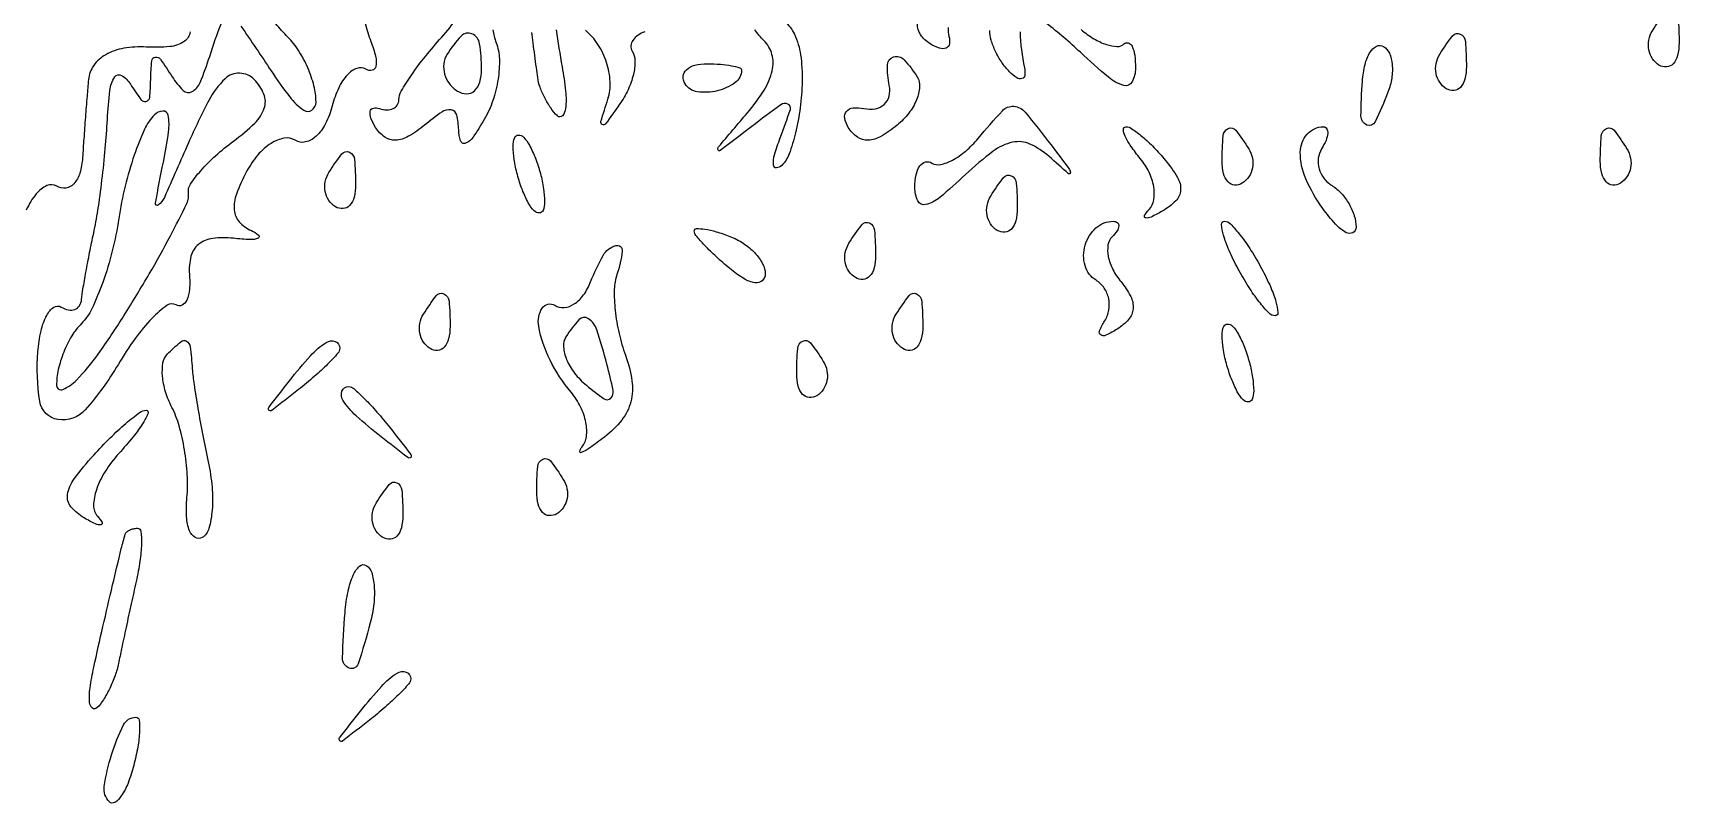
# Model space of a CAD drawing. Extents: x 153 to 7594, y 148 to 3762.
# Drawn here: x 4656 to 4725.7, y 2459.4 to 2492 of the extents above; entities that cross this region are included whole.
import ezdxf

# ---------------------------------------------------------------- set-up
doc = ezdxf.new("R2010")
doc.units = 0

msp = doc.modelspace()

# ---------------------------------------------------------------- linework, layer by layer
for points in [[(4725.666667, 2491.543989, -0.059057), (4725.605052, 2491.024148, -0.126631), (4725.417083, 2490.669932, -0.191218), (4725.139071, 2490.534562, -0.158515), (4724.817021, 2490.613087, -0.108766), (4724.536973, 2490.88478, -0.099739), (4724.385962, 2491.257398, -0.095385), (4724.387618, 2491.673795, -0.090093), (4724.542705, 2492.069098, -0.02679), (4725.086603, 2492.852054, -0.350126), (4725.40792, 2492.929499, -0.269722), (4725.623697, 2492.618676, -0.019984)], [(4673.542705, 2491.069098, 0.108373), (4673.401101, 2490.665803, 0.099685), (4673.434921, 2490.22714, 0.095498), (4673.639411, 2489.820631, 0.090427), (4673.983688, 2489.510081, 0.136093), (4674.36964, 2489.397824, 0.190788), (4674.701458, 2489.524436, 0.140899), (4674.925389, 2489.890269, 0.067432), (4675, 2490.440983, 0.039415), (4674.914842, 2491.519563, 0.25701), (4674.592818, 2491.933879, 0.315493), (4674.13314, 2491.838655, 0.050477)], [(4713.349337, 2489.467975, -0.01992), (4712.807591, 2488.208603, -0.402215), (4712.451701, 2488.07469, -0.30258), (4712.207033, 2488.449592, -0.01644), (4712.269735, 2489.930722, -0.039075), (4712.379055, 2490.638259, -0.079088), (4712.592392, 2491.158362, -0.140997), (4712.868239, 2491.412037, -0.259868), (4713.163912, 2491.398697, -0.156206), (4713.408436, 2491.11266, -0.075558), (4713.527236, 2490.640664, -0.063531), (4713.509264, 2490.063819, -0.05214)], [(4716.666667, 2490.543989, -0.059057), (4716.605052, 2490.024148, -0.126631), (4716.417083, 2489.669932, -0.191218), (4716.139071, 2489.534562, -0.158515), (4715.817021, 2489.613087, -0.108766), (4715.536973, 2489.88478, -0.099739), (4715.385962, 2490.257398, -0.095385), (4715.387618, 2490.673795, -0.090093), (4715.542705, 2491.069098, -0.02679), (4716.086603, 2491.852054, -0.350126), (4716.40792, 2491.929499, -0.269722), (4716.623697, 2491.618676, -0.019984)], [(4693.429973, 2490.113307, -0.157815), (4693.534458, 2489.687312, -0.080573), (4693.405763, 2489.145782, -0.06707), (4693.072804, 2488.574976, -0.054071), (4692.578017, 2488.064749, -0.041956), (4691.899039, 2487.591348, -0.121116), (4691.352364, 2487.431816, -0.166414), (4690.900633, 2487.565106, -0.100459), (4690.514698, 2487.976218, -0.090016), (4690.36205, 2488.365128, -0.225165), (4690.435224, 2488.653545, -0.200483), (4690.716997, 2488.801555, -0.073263), (4691.17567, 2488.774777, 0.093083), (4691.661871, 2488.765562, 0.143575), (4692.037541, 2488.947903, 0.151664), (4692.242209, 2489.295078, 0.107674), (4692.25, 2489.75, -0.054685), (4692.173457, 2490.616235, -0.323358), (4692.432109, 2490.958871, -0.287532), (4692.875495, 2490.840316, -0.049036)], [(4662.597428, 2487.316516, -0.001734), (4661.580278, 2485.013131, -0.124732), (4661.325058, 2484.689319, -0.686842), (4661.200231, 2484.765602, -0.004535), (4661.534706, 2486.5, 0.014881), (4661.755703, 2487.788821, 0.082292), (4661.738768, 2488.48988, 0.379172), (4661.512693, 2488.664463, 0.183038), (4661.153454, 2488.5, 0.089021), (4660.738332, 2487.895586, 0.023412), (4660.303893, 2486.799741, 0.023009), (4659.919237, 2485.484915, 0.021783), (4659.648833, 2484.116141, -0.023468), (4659.372657, 2482.742512, -0.024097), (4658.97084, 2481.413112, -0.024724), (4658.511529, 2480.29935, -0.086417), (4658.066141, 2479.666141, 0.061485), (4657.659226, 2479.144623, 0.03978), (4657.31876, 2478.457866, 0.039635), (4657.089779, 2477.721555, 0.0587), (4657.019, 2477.05, 0.534314), (4657.283705, 2476.877669, 0.100071), (4657.862919, 2477.277187, 0.036878), (4658.776258, 2478.375346, 0.014776), (4659.865233, 2480, 0.00801), (4660.9414, 2481.775412, 0.011466), (4661.833697, 2483.385792, 0.007499), (4662.52287, 2484.7491, 0.148156), (4662.596233, 2485.206953, -0.18317), (4662.680285, 2485.570792, -0.031985), (4663.115768, 2486.139733, -0.031044), (4663.741203, 2486.772818, -0.023434), (4664.5, 2487.389632, 0.033381), (4665.40327, 2488.154199, 0.11936), (4665.804906, 2488.789105, 0.179503), (4665.787802, 2489.38322, 0.098744), (4665.383484, 2489.999195, 0.192241), (4664.763486, 2490.271063, 0.202683), (4664.144111, 2490.033286, 0.081107), (4663.461005, 2489.120462, 0.017055)], [(4686, 2490.39235, -0.242453), (4685.73067, 2489.869573, -0.095999), (4684.973487, 2489.524204, -0.093664), (4684.127513, 2489.482091, -0.223667), (4683.613087, 2489.817021, -0.158515), (4683.534562, 2490.139071, -0.191218), (4683.669932, 2490.417083, -0.126631), (4684.024148, 2490.605052, -0.059057), (4684.543989, 2490.666667, -0.017729), (4685.102116, 2490.64687, -0.028836), (4685.572297, 2490.586086, -0.02859), (4685.921037, 2490.499492, -0.328686)], [(4699.079327, 2487.25, -0.001539), (4699.869772, 2486.198689, -0.197481), (4699.909624, 2486.043695, -0.596141), (4699.833668, 2486.015333, -0.002534), (4699.008772, 2486.743, 0.075978), (4698.200967, 2487.267941, 0.160982), (4697.467245, 2487.345541, 0.109753), (4696.641832, 2486.964503, 0.025774), (4695.473667, 2485.975261, -0.014221), (4694.38315, 2485.007655, -0.113355), (4693.787502, 2484.703914, -0.360168), (4693.460771, 2484.85997, -0.108876), (4693.333333, 2485.438273, -0.048186), (4693.384861, 2485.971713, -0.104899), (4693.544841, 2486.34839, -0.181981), (4693.781086, 2486.510052, -0.201061), (4694.05336, 2486.467022, 0.194157), (4694.418765, 2486.404285, 0.069313), (4694.924881, 2486.590131, 0.055948), (4695.483175, 2486.973803, 0.041072), (4696.009138, 2487.51101, -0.014414), (4697.039793, 2488.682455, -0.230252), (4697.519372, 2488.867256, -0.201355), (4697.997448, 2488.617021, -0.010856)], [(4703.926114, 2486.589028, -0.03892), (4704.445068, 2485.854248, -0.150137), (4704.57584, 2485.31771, -0.184594), (4704.372512, 2484.867315, -0.06466), (4703.798558, 2484.428702, -0.016746), (4703.32953, 2484.17859, -0.145908), (4703.099215, 2484.139852, -0.539115), (4703.050748, 2484.237981, -0.051532), (4703.241324, 2484.497665, 0.144798), (4703.440463, 2484.911524, 0.083091), (4703.437715, 2485.469816, 0.070874), (4703.239506, 2486.083858, 0.059816), (4702.868879, 2486.657991, -0.020857), (4702.476182, 2487.173471, -0.04512), (4702.229155, 2487.605785, -0.087861), (4702.155018, 2487.891735, -0.437369), (4702.255111, 2488, -0.152428), (4702.517621, 2487.918068, -0.024047), (4702.952218, 2487.585527, -0.024812), (4703.441126, 2487.129294, -0.019407)], [(4707.457295, 2487.069098, -0.090093), (4707.612382, 2486.673795, -0.095385), (4707.614038, 2486.257398, -0.099739), (4707.463027, 2485.88478, -0.108766), (4707.182979, 2485.613087, -0.158515), (4706.860929, 2485.534562, -0.191218), (4706.582917, 2485.669932, -0.126631), (4706.394948, 2486.024148, -0.059057), (4706.333333, 2486.543989, -0.019984), (4706.376303, 2487.618676, -0.269722), (4706.59208, 2487.929499, -0.350126), (4706.913397, 2487.852054, -0.02679)], [(4710.542705, 2487.069098, 0.108373), (4710.401101, 2486.665803, 0.099685), (4710.434921, 2486.22714, 0.095498), (4710.639411, 2485.820631, 0.090427), (4710.983688, 2485.510081, -0.070784), (4711.372497, 2485.185962, -0.052784), (4711.701458, 2484.733917, -0.053342), (4711.924953, 2484.229436, -0.077769), (4712, 2483.749853, -0.27277), (4711.862183, 2483.516024, -0.260737), (4711.585423, 2483.517266, -0.080399), (4711.132645, 2483.879724, -0.025984), (4710.588676, 2484.547842, -0.055208), (4709.871141, 2485.797943, -0.105203), (4709.640655, 2486.9284, -0.179428), (4709.929487, 2487.687489, -0.216316), (4710.618034, 2488, -0.265568), (4710.757652, 2487.920217, -0.154521), (4710.802156, 2487.726548, -0.080849), (4710.728036, 2487.426387, -0.037551)], [(4723.457295, 2487.069098, -0.090093), (4723.612382, 2486.673795, -0.095385), (4723.614038, 2486.257398, -0.099739), (4723.463027, 2485.88478, -0.108766), (4723.182979, 2485.613087, -0.158515), (4722.860929, 2485.534562, -0.191218), (4722.582917, 2485.669932, -0.126631), (4722.394948, 2486.024148, -0.059057), (4722.333333, 2486.543989, -0.019984), (4722.376303, 2487.618676, -0.269722), (4722.59208, 2487.929499, -0.350126), (4722.913397, 2487.852054, -0.02679)], [(4677.620576, 2485.379424, -0.030876), (4677.667852, 2484.817916, -0.10434), (4677.600263, 2484.458071, -0.301311), (4677.440501, 2484.350664, -0.20062), (4677.229354, 2484.437313, -0.075634), (4676.97484, 2484.783166, -0.028056), (4676.723699, 2485.334634, -0.027034), (4676.512899, 2485.976788, -0.02936), (4676.379424, 2486.620576, -0.030876), (4676.332148, 2487.182084, -0.10434), (4676.399737, 2487.541929, -0.301311), (4676.559499, 2487.649336, -0.20062), (4676.770646, 2487.562687, -0.075634), (4677.02516, 2487.216834, -0.028056), (4677.276301, 2486.665366, -0.027034), (4677.487101, 2486.023212, -0.02936)], [(4669.666667, 2485.543989, -0.059057), (4669.605052, 2485.024148, -0.126631), (4669.417083, 2484.669932, -0.191218), (4669.139071, 2484.534562, -0.158515), (4668.817021, 2484.613087, -0.108766), (4668.536973, 2484.88478, -0.099739), (4668.385962, 2485.257398, -0.095385), (4668.387618, 2485.673795, -0.090093), (4668.542705, 2486.069098, -0.02679), (4669.086603, 2486.852054, -0.350126), (4669.40792, 2486.929499, -0.269722), (4669.623697, 2486.618676, -0.019984)], [(4697.666667, 2484.543989, -0.059057), (4697.605052, 2484.024148, -0.126631), (4697.417083, 2483.669932, -0.191218), (4697.139071, 2483.534562, -0.158515), (4696.817021, 2483.613087, -0.108766), (4696.536973, 2483.88478, -0.099739), (4696.385962, 2484.257398, -0.095385), (4696.387618, 2484.673795, -0.090093), (4696.542705, 2485.069098, -0.02679), (4697.086603, 2485.852054, -0.350126), (4697.40792, 2485.929499, -0.269722), (4697.623697, 2485.618676, -0.019984)], [(4691.666667, 2482.543989, -0.059057), (4691.605052, 2482.024148, -0.126631), (4691.417083, 2481.669932, -0.191218), (4691.139071, 2481.534562, -0.158515), (4690.817021, 2481.613087, -0.108766), (4690.536973, 2481.88478, -0.099739), (4690.385962, 2482.257398, -0.095385), (4690.387618, 2482.673795, -0.090093), (4690.542705, 2483.069098, -0.02679), (4691.086603, 2483.852054, -0.350126), (4691.40792, 2483.929499, -0.269722), (4691.623697, 2483.618676, -0.019984)], [(4701.675343, 2483.342009, 0.162415), (4701.502496, 2482.996085, 0.084854), (4701.516102, 2482.50924, 0.069559), (4701.708308, 2481.959132, 0.054477), (4702.057234, 2481.431037, -0.054602), (4702.463017, 2480.816556, -0.139924), (4702.566107, 2480.298665, -0.158771), (4702.37684, 2479.846559, -0.07661), (4701.89405, 2479.434519, -0.025996), (4701.417043, 2479.172941, -0.260828), (4701.198393, 2479.186224, -0.366819), (4701.145173, 2479.360313, -0.03679), (4701.361803, 2479.776393, 0.09406), (4701.539228, 2480.239311, 0.096635), (4701.532237, 2480.730434, 0.099026), (4701.342684, 2481.173431, 0.10425), (4701, 2481.5, -0.187581), (4700.531834, 2482.120505, -0.140419), (4700.534856, 2482.9848, -0.139661), (4700.995621, 2483.719673, -0.18539), (4701.725684, 2484, -0.159357), (4701.898657, 2483.943435, -0.259352), (4701.961551, 2483.806715, -0.133007), (4701.886493, 2483.59508, -0.04506)], [(4708, 2482, -0.018363), (4708.375169, 2481.232522, -0.03505), (4708.609072, 2480.5875, -0.048507), (4708.692263, 2480.132581, -0.439016), (4708.570368, 2480, -0.205392), (4708.316932, 2480.108693, -0.023718), (4707.902822, 2480.5875, -0.025446), (4707.446431, 2481.233921, -0.018122), (4707, 2482, -0.018363), (4706.624831, 2482.767478, -0.03505), (4706.390928, 2483.4125, -0.048507), (4706.307737, 2483.867419, -0.439016), (4706.429632, 2484, -0.205392), (4706.683068, 2483.891307, -0.023718), (4707.097178, 2483.4125, -0.025446), (4707.553569, 2482.766079, -0.018122)], [(4687, 2481.770566, -0.214681), (4686.871103, 2481.484197, -0.22275), (4686.574222, 2481.396714, -0.100348), (4686.096566, 2481.57205, -0.035237), (4685.5, 2482, -0.012711), (4684.925401, 2482.50208, -0.017822), (4684.440625, 2482.980891, -0.014236), (4684.071145, 2483.395857, -0.176553), (4684, 2483.59106, -0.407084), (4684.095087, 2483.688496, -0.044074), (4684.440625, 2483.666459, -0.034664), (4684.924595, 2483.557685, -0.019009), (4685.5, 2483.361626, -0.054778), (4686.073663, 2483.065988, -0.05745), (4686.559375, 2482.656816, -0.064053), (4686.88993, 2482.201557, -0.125677)], [(4680.726914, 2481.75, 0.080134), (4680.613204, 2481.11922, 0.030995), (4680.651991, 2480.229004, 0.029713), (4680.814757, 2479.251022, 0.03236), (4681.089379, 2478.327461, -0.052503), (4681.363319, 2477.249293, -0.099363), (4681.314967, 2476.357606, -0.104495), (4680.930886, 2475.583325, -0.062603), (4680.195798, 2474.860429, -0.009531), (4679.580716, 2474.409197, -0.049991), (4679.215905, 2474.203231, -0.614349), (4679.15013, 2474.257268, -0.121624), (4679.241324, 2474.440958, 0.146325), (4679.43489, 2474.88355, 0.079168), (4679.413121, 2475.482793, 0.067544), (4679.187924, 2476.141969, 0.057222), (4678.785155, 2476.758873, -0.057249), (4677.898547, 2478.117003, -0.069781), (4677.414722, 2479.554609, -0.190542), (4677.562886, 2480.319799, -0.410043), (4678.094848, 2480.441381, 0.163837), (4678.492111, 2480.348873, 0.121582), (4678.920316, 2480.499372, 0.09367), (4679.316314, 2480.880869, 0.062794), (4679.614052, 2481.436618, -0.038467), (4680.145257, 2482.555363, -0.196498), (4680.676971, 2482.970201, -0.532506), (4680.95271, 2482.735995, -0.05664)], [(4673.666667, 2479.543989, -0.059057), (4673.605052, 2479.024148, -0.126631), (4673.417083, 2478.669932, -0.191218), (4673.139071, 2478.534562, -0.158515), (4672.817021, 2478.613087, -0.108766), (4672.536973, 2478.88478, -0.099739), (4672.385962, 2479.257398, -0.095385), (4672.387618, 2479.673795, -0.090093), (4672.542705, 2480.069098, -0.02679), (4673.086603, 2480.852054, -0.350126), (4673.40792, 2480.929499, -0.269722), (4673.623697, 2480.618676, -0.019984)], [(4693.666667, 2479.543989, -0.059057), (4693.605052, 2479.024148, -0.126631), (4693.417083, 2478.669932, -0.191218), (4693.139071, 2478.534562, -0.158515), (4692.817021, 2478.613087, -0.108766), (4692.536973, 2478.88478, -0.099739), (4692.385962, 2479.257398, -0.095385), (4692.387618, 2479.673795, -0.090093), (4692.542705, 2480.069098, -0.02679), (4693.086603, 2480.852054, -0.350126), (4693.40792, 2480.929499, -0.269722), (4693.623697, 2480.618676, -0.019984)], [(4678.570027, 2479.113307, 0.158778), (4678.466242, 2478.686706, 0.080334), (4678.597278, 2478.143258, 0.06677), (4678.933566, 2477.569661, 0.053666), (4679.432336, 2477.056156, 0.020832), (4680.182735, 2476.484437, 0.365866), (4680.465478, 2476.510543, 0.250132), (4680.562492, 2476.839186, 0.013155), (4680.304694, 2477.942849, 0.014693), (4679.876895, 2479.402167, 0.167202), (4679.52057, 2479.874917, 0.367379), (4679.120745, 2479.830527, 0.05067)], [(4707.620576, 2477.379424, -0.030876), (4707.667852, 2476.817916, -0.10434), (4707.600263, 2476.458071, -0.301311), (4707.440501, 2476.350664, -0.20062), (4707.229354, 2476.437313, -0.075634), (4706.97484, 2476.783166, -0.028056), (4706.723699, 2477.334634, -0.027034), (4706.512899, 2477.976788, -0.02936), (4706.379424, 2478.620576, -0.030876), (4706.332148, 2479.182084, -0.10434), (4706.399737, 2479.541929, -0.301311), (4706.559499, 2479.649336, -0.20062), (4706.770646, 2479.562687, -0.075634), (4707.02516, 2479.216834, -0.028056), (4707.276301, 2478.665366, -0.027034), (4707.487101, 2478.023212, -0.02936)], [(4662.758927, 2477.75, 0.018723), (4662.832161, 2477.093638, 0.005297), (4662.995156, 2476.078157, 0.00533), (4663.203842, 2474.933992, 0.00561), (4663.433556, 2473.813938, -0.031599), (4663.595074, 2472.747631, -0.041675), (4663.598861, 2471.764875, -0.047377), (4663.462421, 2470.989263, -0.189317), (4663.178499, 2470.610318, -0.28185), (4662.879767, 2470.609085, -0.166537), (4662.643583, 2470.892106, -0.07904), (4662.518399, 2471.486325, -0.034256), (4662.533471, 2472.29638, 0.036694), (4662.546685, 2473.258532, 0.026281), (4662.4262, 2474.328126, 0.026695), (4662.201906, 2475.340166, 0.050359), (4661.898119, 2476.118517, -0.043784), (4661.628079, 2476.784469, -0.052726), (4661.499017, 2477.447093, -0.061366), (4661.519056, 2478.010237, -0.158111), (4661.70185, 2478.368517, -0.018776), (4662.273627, 2478.898891, -0.320248), (4662.515025, 2478.920785, -0.234471), (4662.66773, 2478.688097, -0.011618)], [(4669, 2478.622445, -0.184603), (4668.91885, 2478.410139, -0.013803), (4668.485937, 2477.952641, -0.017649), (4667.920402, 2477.425681, -0.012436), (4667.25, 2476.872445, -0.001576), (4666.120493, 2475.99236, -0.377591), (4666, 2476, -0.377591), (4665.99236, 2476.120493, -0.001576), (4666.872445, 2477.25, -0.017685), (4667.76332, 2478.306759, -0.065617), (4668.426111, 2478.869516, -0.241985), (4668.806605, 2478.90695, -0.307699)], [(4689.457295, 2478.069098, -0.090093), (4689.612382, 2477.673795, -0.095385), (4689.614038, 2477.257398, -0.099739), (4689.463027, 2476.88478, -0.108766), (4689.182979, 2476.613087, -0.158515), (4688.860929, 2476.534562, -0.191218), (4688.582917, 2476.669932, -0.126631), (4688.394948, 2477.024148, -0.059057), (4688.333333, 2477.543989, -0.019984), (4688.376303, 2478.618676, -0.269722), (4688.59208, 2478.929499, -0.350126), (4688.913397, 2478.852054, -0.02679)], [(4671.127555, 2475.25, -0.001576), (4672.00764, 2474.120493, -0.377591), (4672, 2474, -0.377591), (4671.879507, 2473.99236, -0.001576), (4670.75, 2474.872445, -0.017685), (4669.693241, 2475.76332, -0.065617), (4669.130484, 2476.426111, -0.241985), (4669.09305, 2476.806605, -0.307699), (4669.377555, 2477, -0.184603), (4669.589861, 2476.91885, -0.013803), (4670.047359, 2476.485938, -0.017649), (4670.574319, 2475.920402, -0.012436)], [(4659.652806, 2474.168848, 0.042912), (4659.073862, 2473.406956, 0.059099), (4658.703383, 2472.632028, 0.074312), (4658.58147, 2471.960339, 0.194381), (4658.747818, 2471.508523, -0.051161), (4658.941599, 2471.245254, -0.539868), (4658.892723, 2471.146052, -0.146031), (4658.659904, 2471.185312, -0.016678), (4658.184857, 2471.438952, -0.089262), (4657.623146, 2471.913829, -0.213664), (4657.480805, 2472.428296, -0.123323), (4657.756597, 2473.087063, -0.023424), (4658.589845, 2474.099277, -0.013428), (4659.285153, 2474.827301, -0.018373), (4659.951562, 2475.441663, -0.015321), (4660.528342, 2475.905611, -0.163115), (4660.809975, 2476, -0.534792), (4660.891786, 2475.877445, -0.042525), (4660.676307, 2475.462099, -0.028869), (4660.253863, 2474.871982, -0.014138)], [(4678.457295, 2473.069098, -0.090093), (4678.612382, 2472.673795, -0.095385), (4678.614038, 2472.257398, -0.099739), (4678.463027, 2471.88478, -0.108766), (4678.182979, 2471.613087, -0.158515), (4677.860929, 2471.534562, -0.191218), (4677.582917, 2471.669932, -0.126631), (4677.394948, 2472.024148, -0.059057), (4677.333333, 2472.543989, -0.019984), (4677.376303, 2473.618676, -0.269722), (4677.59208, 2473.929499, -0.350126), (4677.913397, 2473.852054, -0.02679)], [(4671.666667, 2471.543989, -0.059057), (4671.605052, 2471.024148, -0.126631), (4671.417083, 2470.669932, -0.191218), (4671.139071, 2470.534562, -0.158515), (4670.817021, 2470.613087, -0.108766), (4670.536973, 2470.88478, -0.099739), (4670.385962, 2471.257398, -0.095385), (4670.387618, 2471.673795, -0.090093), (4670.542705, 2472.069098, -0.02679), (4671.086603, 2472.852054, -0.350126), (4671.40792, 2472.929499, -0.269722), (4671.623697, 2472.618676, -0.019984)], [(4660.384123, 2468.75, 0.000955), (4660.174262, 2467.799037, 0.000831), (4659.95802, 2466.802252, 0.000836), (4659.765387, 2465.899786, 0.002469), (4659.637151, 2465.278944, -0.03562), (4659.494315, 2464.762755, -0.027158), (4659.26834, 2464.22145, -0.027778), (4658.99937, 2463.735265, -0.056194), (4658.726971, 2463.393638, -0.393744), (4658.533068, 2463.38681, -0.19654), (4658.412679, 2463.625194, -0.055132), (4658.431533, 2464.240534, -0.019178), (4658.58982, 2465.114693, -0.001898), (4658.979617, 2466.847407, -0.001828), (4659.387436, 2468.599162, -0.00133), (4659.756567, 2470.140591, -0.014823), (4659.923489, 2470.75, -0.13925), (4659.985327, 2470.845692, -0.067988), (4660.107533, 2470.926562, -0.059399), (4660.267625, 2470.981428, -0.052927), (4660.442582, 2471, -0.382976), (4660.586192, 2470.871095, -0.033461), (4660.607975, 2470.339063, -0.03062), (4660.544488, 2469.612826, -0.017675)], [(4670.289489, 2466.999004, -0.0152), (4669.777232, 2465.258134, -0.433652), (4669.395657, 2465.080417, -0.314324), (4669.115346, 2465.508986, -0.013178), (4669.223343, 2467.427907, -0.028466), (4669.349858, 2468.328998, -0.056189), (4669.569113, 2469.016625, -0.097361), (4669.838304, 2469.397679, -0.341192), (4670.118261, 2469.426911, -0.184955), (4670.349141, 2469.124113, -0.053867), (4670.454825, 2468.536791, -0.046191), (4670.438587, 2467.795723, -0.035403)], [(4672, 2464.622445, -0.184603), (4671.91885, 2464.410139, -0.013803), (4671.485937, 2463.952641, -0.017649), (4670.920402, 2463.425681, -0.012436), (4670.25, 2462.872445, -0.001576), (4669.120493, 2461.99236, -0.377591), (4669, 2462, -0.377591), (4668.99236, 2462.120493, -0.001576), (4669.872445, 2463.25, -0.017685), (4670.76332, 2464.306759, -0.065617), (4671.426111, 2464.869516, -0.241985), (4671.806605, 2464.90695, -0.307699)], [(4660.279377, 2460.960337, -0.027385), (4660.039435, 2460.212661, -0.055867), (4659.756817, 2459.665682, -0.101575), (4659.4811, 2459.393026, -0.354513), (4659.249458, 2459.417209, -0.237878), (4659.033848, 2460.071508, -0.038928), (4659.342749, 2461.411477, -0.03858), (4659.848821, 2462.67298, -0.285434), (4660.374996, 2463, -0.382544), (4660.512617, 2462.876657, -0.039062), (4660.527486, 2462.400849, -0.033279), (4660.452526, 2461.742548, -0.018968)]]:
    msp.add_lwpolyline(points, format="xyb", close=True)
for points in [[(4670.070012, 2492.368429, 0.024426), (4670.318607, 2491.612107, -0.031646), (4670.514317, 2490.986388, -0.105875), (4670.526673, 2490.559022, -0.297659), (4670.369104, 2490.393464, -0.198829), (4670.102236, 2490.436815, 0.230721), (4669.725889, 2490.474601, 0.119272), (4669.323869, 2490.204926, 0.077635), (4668.953875, 2489.649395, 0.044233), (4668.680998, 2488.888137, -0.05204), (4668.397362, 2488.134055, -0.089139), (4667.996332, 2487.597179, -0.130859), (4667.547968, 2487.357341, -0.198685), (4667.117481, 2487.427393, 0.184443), (4666.649232, 2487.516858, 0.098712), (4666.092988, 2487.299328, 0.075322), (4665.532055, 2486.807419, 0.052325), (4665.058163, 2486.108678, 0.033156), (4664.626049, 2485.154182, 0.110095), (4664.530806, 2484.475927, 0.165455), (4664.744349, 2483.981546, 0.104677), (4665.25799, 2483.609766, -0.068735), (4665.566517, 2483.418397, -0.558635), (4665.547659, 2483.285108, -0.114981), (4665.212192, 2483.22323, -0.015864), (4664.5, 2483.279096, 0.058401), (4663.618099, 2483.273219, 0.141052), (4663.0239, 2483.019479, 0.160559), (4662.701982, 2482.515641, 0.08239), (4662.637095, 2481.760762, -0.036884), (4662.640236, 2481.1234, -0.08544), (4662.527233, 2480.660164, -0.175784), (4662.323803, 2480.445162, -0.260303), (4662.070579, 2480.45638, 0.305388), (4661.689585, 2480.441433, 0.042105), (4661.059462, 2479.893041, 0.036571), (4660.338294, 2479.032252, 0.022677), (4659.616529, 2477.927981, -0.047231), (4658.231437, 2476.020112, -0.257789), (4657.073103, 2475.605333, -0.323422), (4656.307774, 2476.372108, -0.060429), (4656.227444, 2478.477466, -0.033188), (4656.359145, 2479.355256, -0.066278), (4656.597895, 2480.01414, -0.118285), (4656.897132, 2480.358448, -0.30207), (4657.212141, 2480.36889, 0.083631), (4657.518859, 2480.243993, 0.145137), (4657.791042, 2480.262649, 0.165577), (4657.985353, 2480.421352, 0.116385), (4658.076511, 2480.690983, -0.017304), (4658.133294, 2481.129069, -0.004175), (4658.258397, 2481.849851, -0.00428), (4658.416025, 2482.674963, -0.004238), (4658.588256, 2483.5, 0.016317), (4658.765431, 2484.464639, 0.007388), (4658.937393, 2485.737944, 0.007306), (4659.079463, 2487.087911, 0.009926), (4659.165631, 2488.310023, -0.017077), (4659.269879, 2489.537979, -0.11464), (4659.476671, 2490.109581, -0.407909), (4659.769197, 2490.175234, -0.113428), (4660.138574, 2489.810023, 0.016333), (4660.581976, 2489.158894, 0.297692), (4660.805864, 2489.074209, 0.326075), (4660.957206, 2489.245609, 0.018128), (4661, 2490, -0.015623), (4661.041354, 2490.799821, -0.35332), (4661.190156, 2490.955704, -0.278862), (4661.412021, 2490.858077, -0.011946), (4661.905989, 2490.117872, 0.059085), (4662.375237, 2489.540683, 0.328356), (4662.747713, 2489.489854, 0.172678), (4663.093631, 2489.876461, 0.020151), (4663.494787, 2490.983576, -0.017546), (4663.995325, 2492.387759, -0.372517)], [(4664.812256, 2492.267346, -0.005739), (4666.097522, 2490.365704, 0.018523), (4666.88386, 2489.264046, 0.076943), (4667.473936, 2488.702919, 0.317606), (4667.816044, 2488.705789, 0.240243), (4667.993411, 2489.05, 0.064158), (4667.908595, 2489.731109, 0.039374), (4667.645564, 2490.497187, 0.038918), (4667.258934, 2491.226891, 0.055147), (4666.8, 2491.8, -0.025038), (4666.295217, 2492.358037, -0.155213)], [(4675.474741, 2492.111721, 0.058581), (4675.615066, 2491.560739, -0.085288), (4675.750731, 2490.878325, -0.044785), (4675.695727, 2490.012356, -0.04283), (4675.476276, 2489.109941, -0.050714), (4675.11409, 2488.310739, -0.019161), (4674.640521, 2487.563971, -0.146787), (4674.320172, 2487.30712, -0.431181), (4674.113332, 2487.401945, -0.076298), (4674.030409, 2487.872445, 0.053677), (4673.9486, 2488.501111, 0.308045), (4673.712485, 2488.715193, 0.187006), (4673.314574, 2488.621653, 0.023028), (4672.589028, 2488.073886, -0.041723), (4671.905579, 2487.596896, -0.120295), (4671.355232, 2487.434768, -0.166224), (4670.901227, 2487.566492, -0.101699), (4670.514698, 2487.976218, -0.042371), (4670.314572, 2488.371285, -0.146818), (4670.288349, 2488.653545, -0.296393), (4670.419976, 2488.787885, -0.136096), (4670.67567, 2488.774777, 0.071716), (4670.99082, 2488.717896, 0.11488), (4671.257853, 2488.770188, 0.144858), (4671.434183, 2488.921703, 0.144298), (4671.5, 2489.145012, -0.133814), (4671.598242, 2489.505523, -0.017087), (4672.033198, 2490.18973, -0.01901), (4672.620061, 2490.980506, -0.014776), (4673.315143, 2491.795735, 0.037539), (4673.957352, 2492.622323, 0.06704)], [(4678.153876, 2492.112701, 0.009916), (4678.406869, 2490.540548, -0.01873), (4678.553241, 2489.516185, -0.050227), (4678.556262, 2488.780376, -0.15775), (4678.420549, 2488.46743, -0.432875), (4678.206028, 2488.460639, -0.046697), (4677.92649, 2488.797909, -0.031371), (4677.670677, 2489.228542, -0.031608), (4677.473995, 2489.680934, -0.052896), (4677.375, 2490.083333, -0.00094), (4677.318129, 2490.506324, -0.000516), (4677.25, 2491.024479, -0.000514), (4677.181932, 2491.550553, -0.000823), (4677.125, 2492, 0.091617)], [(4687.820489, 2492.46728, -0.107757), (4688.239967, 2491.916886, -0.075095), (4688.497173, 2491.044252, -0.03981), (4688.561714, 2489.916037, -0.02592), (4688.478995, 2488.804201, -0.028161), (4688.282291, 2487.737751, -0.029229), (4688.011178, 2486.852375, -0.107968), (4687.697147, 2486.363184, -0.184106), (4687.472991, 2486.262847, -0.415097), (4687.347532, 2486.375161, -0.083898), (4687.398112, 2486.818159, -0.019592), (4687.634378, 2487.530481, 0.009139), (4688.063618, 2488.739439, 0.395796), (4687.959795, 2488.965304, 0.259669), (4687.656391, 2488.928123, 0.005808), (4686.437231, 2488.017233, -0.001028), (4685.093884, 2486.993403, -0.507214), (4685.005218, 2487.019826, -0.266797), (4685.029526, 2487.15411, -0.000769), (4686.236346, 2488.580887, 0.034716), (4686.952564, 2489.554567, 0.083993), (4687.296984, 2490.375576, 0.122472), (4687.287247, 2491.065424, 0.132659), (4686.953013, 2491.646987, -0.041214), (4686.561452, 2492.109029, -0.236653)], [(4694.74685, 2492.204988, 0.101035), (4694.774777, 2491.82567, -0.107409), (4694.794163, 2491.507629, -0.267717), (4694.653545, 2491.332411, -0.178509), (4694.369789, 2491.327288, -0.054637), (4693.976218, 2491.514698, -0.103087), (4693.568031, 2491.901901, -0.165998), (4693.438067, 2492.358449, -0.119386)], [(4700.363023, 2492.113681, 0.038255), (4700.904803, 2491.729957, 0.054449), (4701.440302, 2491.483725, 0.068663), (4701.891924, 2491.399168, 0.211411), (4702.175343, 2491.508676, -0.282715), (4702.359652, 2491.552677, -0.204702), (4702.52234, 2491.409838, -0.081066), (4702.632831, 2491.03224, -0.030732), (4702.666667, 2490.482261, -0.12149), (4702.523663, 2489.902409, -0.356139), (4702.171251, 2489.752189, -0.105104), (4701.521072, 2490.099627, -0.013497), (4700.333333, 2491.156575, 0.024087), (4698.905054, 2492.374383, 0.236331)], [(4662.668691, 2492.019625, -0.212472), (4662.417309, 2491.61468, -0.126177), (4661.808814, 2491.395666, -0.037112), (4660.808872, 2491.375391, 0.054579), (4659.859941, 2491.32302, 0.087343), (4659.096477, 2491.054304, 0.109582), (4658.5873, 2490.597748, 0.133793), (4658.36535, 2490, 0.002344), (4658.305502, 2489.296261, 0.001186), (4658.236369, 2488.409226, 0.001178), (4658.169311, 2487.492912, 0.001755), (4658.11535, 2486.690983, -0.055555), (4658.000711, 2486.041368, -0.112004), (4657.748746, 2485.58959, -0.173663), (4657.406699, 2485.404911, -0.178034), (4657.029317, 2485.481881, 0.250927), (4656.609481, 2485.50789, 0.112413), (4656.15695, 2485.161213, 0.071738), (4655.736613, 2484.47557, 0.040229)], [(4681.902196, 2492.026529, 0.145997), (4681.397867, 2491.660671, 0.311208), (4681.375, 2491.202254, -0.140411), (4681.490481, 2490.792298, -0.057351), (4681.421128, 2490.212247, -0.050663), (4681.196605, 2489.566904, -0.045054), (4680.839685, 2488.952254, -0.00415), (4680.246482, 2488.129096, -0.355211), (4680.107483, 2488.092798, -0.375036), (4680.04992, 2488.219645, -0.004294), (4680.346227, 2489.176887, 0.091297), (4680.439636, 2489.910254, 0.065423), (4680.286389, 2490.724368, 0.063816), (4679.920974, 2491.492212, 0.076758), (4679.3914, 2492.09013, 0.03161)], [(4697.781461, 2492.014685, 0.039297), (4697.964912, 2490.5, -0.074301), (4697.981271, 2490.177949, -0.313508), (4697.86261, 2490.038542, -0.218261), (4697.641933, 2490.076826, -0.045993), (4697.333333, 2490.333333, -0.047729), (4697.014386, 2490.719769, -0.03757), (4696.744792, 2491.191146, -0.038733), (4696.559989, 2491.671896, -0.072518), (4696.5, 2492.083333, 0.111468)]]:
    msp.add_lwpolyline(points, format="xyb")

doc.saveas('drawing.dxf')
